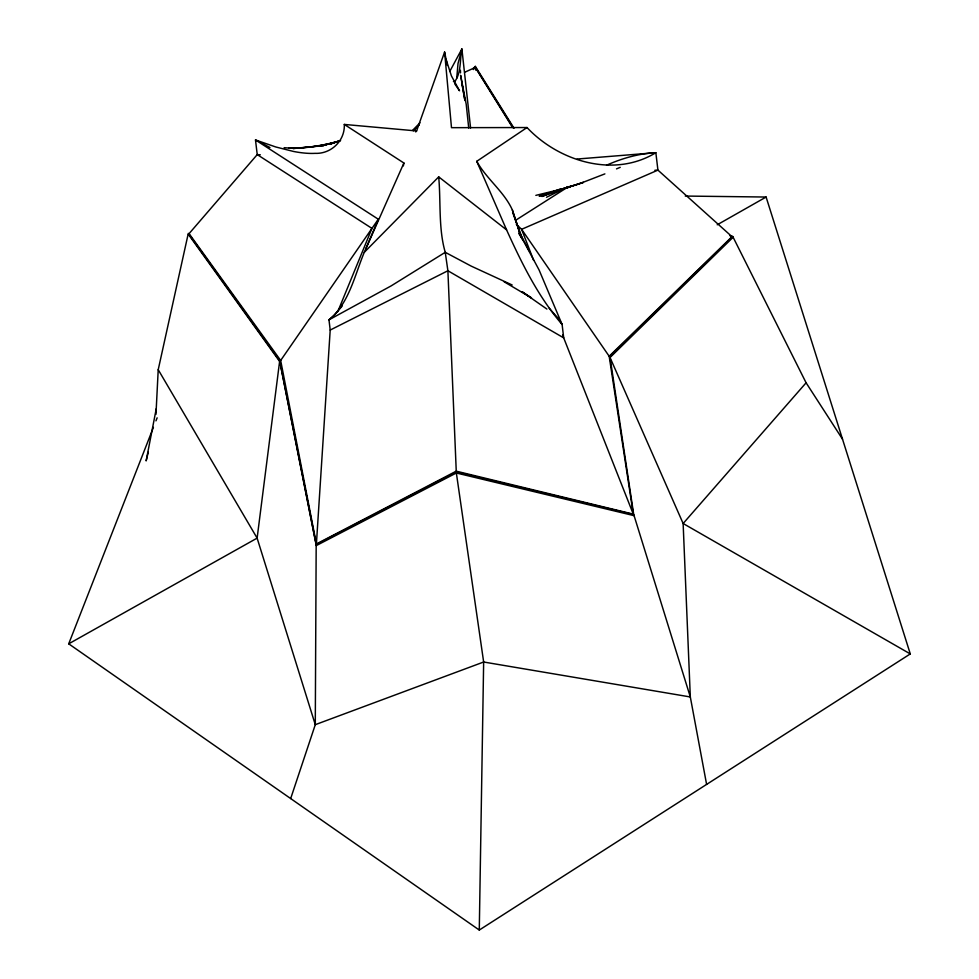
<?xml version="1.0" encoding="UTF-8"?>
<svg xmlns="http://www.w3.org/2000/svg" width="979" height="979" viewBox="0 0 979 979"><rect width="100%" height="100%" fill="white"/><g stroke="black" fill="none" stroke-linecap="round" stroke-linejoin="round"><path stroke-width="1.47" d="M685.263 196.057L766.104 197.036L910.286 653.923L479.282 930.05L483.65 662.012L456.214 471.976L633.756 514.599L690.317 696.962L706.605 784.412M456.728 78.149L458.025 63.476L461.892 48.95L470.581 127.992M155.967 414.337L158.219 369.695L188.298 233.394L279.7 360.688L316.18 544.569L315.287 724.68L290.677 798.558M516.337 224.326L521.599 229.319L609.171 356.246L633.291 514.134L456.251 471.168L316.401 543.957L330.204 330.058L328.981 319.839L333.961 315.605L342.246 305.974M447.33 65.373L444.601 52.034L416.601 130.953L344.302 124.431C345.134 140.646 331.159 154.07 315.103 153.348A58.348 20.216 20.2 0 1 293.504 151.451L275.809 146.985L255.482 139.948L257.232 154.609L189.082 233.626L280.667 360.456L316.401 543.957M403.36 165.904L403.899 163.016L344.302 124.431M156.248 408.757L146.14 460.913L148.245 452.225M403.899 163.016L364.261 252.349C354.643 275.332 349.075 303.453 328.981 319.839L391.159 285.88L445.249 252.313L471.18 266.104L512.176 284.999M365.913 248.666L378.322 219.235L255.482 139.948L269.947 147.499M479.282 930.05L68.714 643.827L153.422 427.333M155.955 420.86L157.142 417.837M337.743 311.701L371.959 228.388L378.322 219.235M449.753 71.467L461.892 48.95C459.702 59.621 461.525 73.021 454.537 81.869L453.436 81.575M280.667 360.456L371.959 228.388L257.232 154.609L260.292 154.768M729.808 235.67L732.745 236.477L806.096 382.789L683.134 523.508L690.317 696.962L483.65 662.012L315.287 724.68L257.122 538.12L158.219 369.695M415.72 131.92L416.601 130.953M418.571 125.447L413.407 130.733M412.526 130.427L419.979 122.828M473.212 68.542L475.341 66.376L514.036 128.249M413.713 130.366L419.036 124.933M473.334 69.558L475.464 67.392L475.341 66.376M364.261 252.349L438.702 176.869L506.584 229.881C521.685 263.167 538.095 296.564 562.105 324.453L563.696 337.877L633.291 514.134M910.286 653.923L683.134 523.508L610.027 357.506L609.905 356.491L732.745 236.477M610.027 357.506L732.867 237.493M609.171 356.246L731.986 236.673L657.925 170.113L655.844 152.7L577.096 159.039M506.584 229.881L476.761 161.315L527.02 127.539C558.936 161.498 614.053 178.276 655.844 152.7C638.773 153.568 622.106 158.268 606.552 165.231M567.294 187.393L515.529 220.348M717.215 224.791L766.104 197.036M68.714 643.827L257.122 538.12L279.7 360.688M316.18 544.569L456.214 471.976M330.204 330.058L447.892 270.755L563.696 337.877L562.607 335.051M546.49 197.281L568.163 186.585M464.682 72.262L475.304 67.441L512.421 127.246M604.887 173.883L578.381 184.138L564.345 188.457L583.386 182.4L539.16 196.106L572.434 185.741L541.901 196.461L559.768 189.192M616.513 168.877L620.221 167.336M340.594 140.548L329.678 144.121L339.664 140.988M339.591 140.866L323.608 145.32L338.428 141.49L316.866 146.348L332.211 143.399L309.425 147.193L293.137 148.514L323.878 145.553L301.312 147.853L288.719 148.147L297.004 148.123M535.843 195.372L568.75 187.381M654.89 170.273L657.925 170.113L521.599 229.319L533.628 260.328M527.02 127.539L451.49 127.674L444.601 52.034M284.13 147.682L292.525 148.343M504.087 281.768L531.524 297.946L521.991 291.669L546.906 309.07M549.256 308.361L558.177 318.261L562.105 324.453L539.037 269.874L521.048 236.38M188.409 234.409L279.823 361.704L316.303 545.584L456.336 472.992L633.878 515.615L609.905 356.491M476.761 161.315C486.49 178.973 504.234 191.713 512.372 210.02L521.073 237.053L512.372 210.02M454.709 83.79L459.53 90.79L451.429 75.921L445.983 59.193M806.096 382.789L842.527 439.204M513.351 127.98L475.464 67.392L475.965 70.366M518.686 233.308L523.202 240.614L512.604 212.394M519.421 232.696L529.149 250.722M461.684 82.395L464.927 100.519L460.619 75.322L466.2 104.239L468.733 128.053M460.399 70.219L460.534 72.887M456.251 471.168L447.892 270.755L445.249 252.313C438.335 228.792 440.942 201.625 438.702 176.869"/></g></svg>
